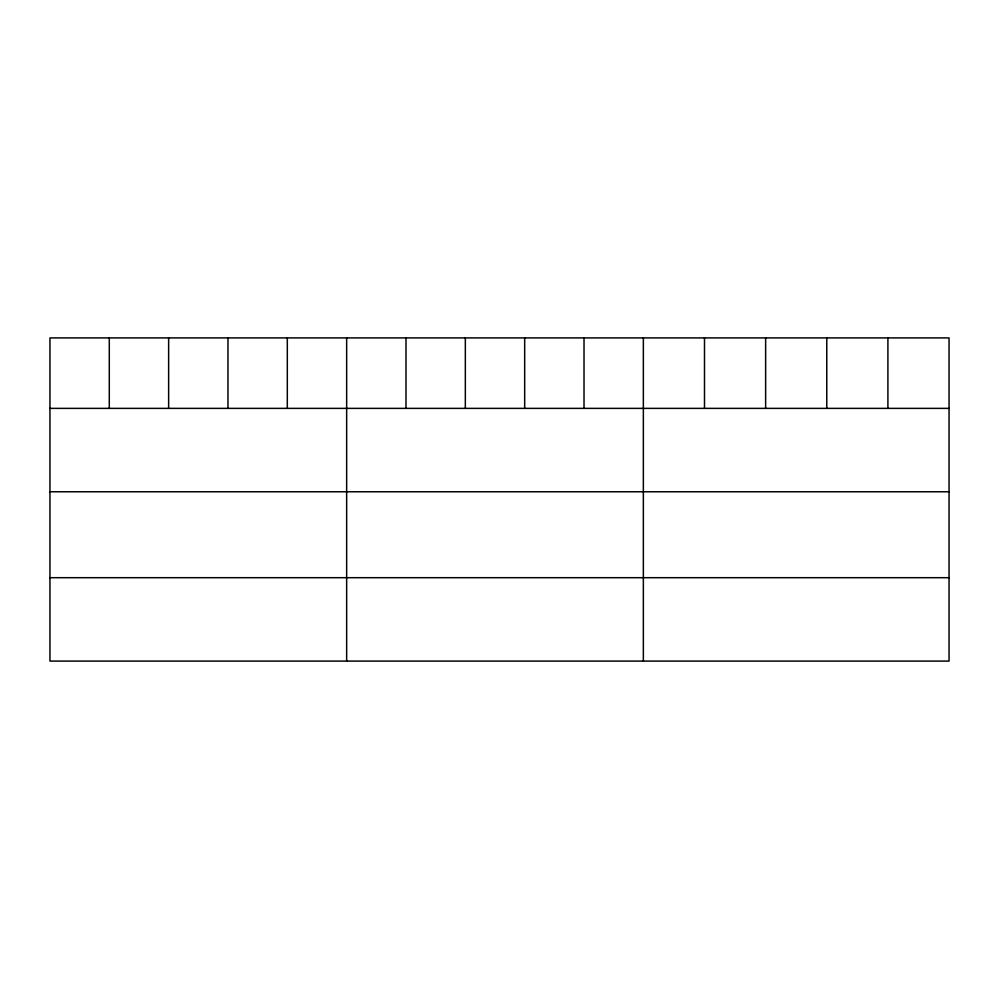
<?xml version="1.0" encoding="UTF-8"?>
<svg xmlns="http://www.w3.org/2000/svg" width="999" height="999" viewBox="0 0 999 999"><rect width="100%" height="100%" fill="white"/><g stroke="black" fill="none" stroke-linecap="round" stroke-linejoin="round"><path stroke-width="1.5" d="M949.05 408.366L949.05 661.088L49.95 661.088L49.95 337.912L949.05 337.912L949.05 408.366L49.95 408.366M49.95 491.77L949.05 491.77M49.95 577.697L949.05 577.697M887.911 337.912L887.911 408.366M826.772 337.912L826.772 408.366M765.634 337.912L765.634 408.366M704.495 337.912L704.495 408.366M643.356 337.912L643.356 661.088M584.015 337.912L584.015 408.366M524.675 337.912L524.675 408.366M465.334 337.912L465.334 408.366M405.994 337.912L405.994 408.366M346.653 337.912L346.653 661.088M287.312 337.912L287.312 408.366M227.972 337.912L227.972 408.366M168.631 337.912L168.631 408.366M109.291 337.912L109.291 408.366"/></g></svg>
